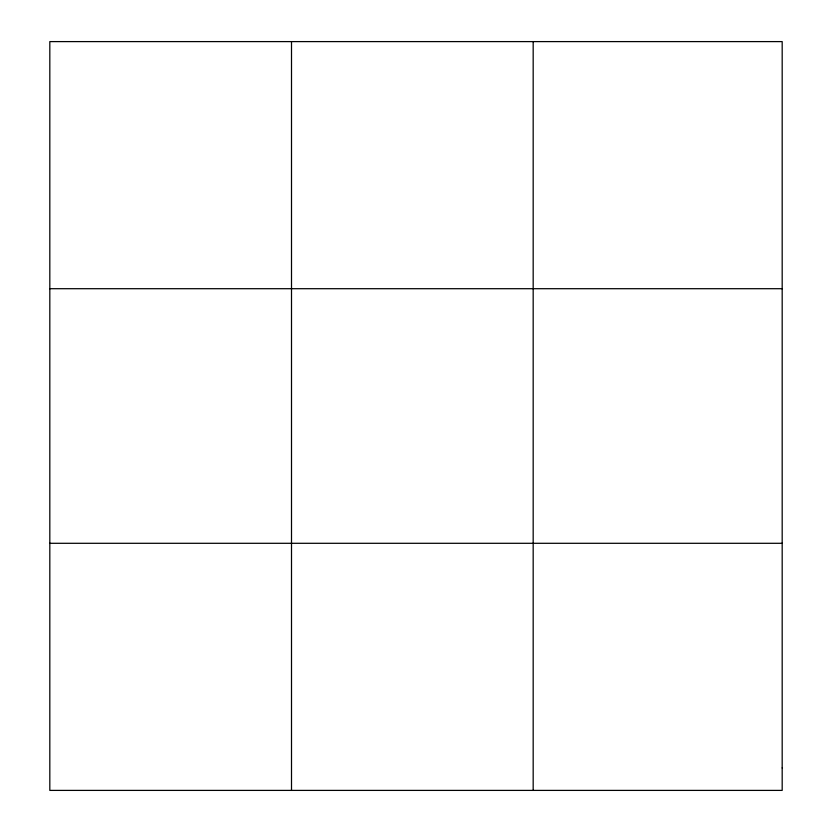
<?xml version="1.0" encoding="UTF-8"?>
<svg xmlns="http://www.w3.org/2000/svg" width="832" height="832" viewBox="0 0 832 832"><rect width="100%" height="100%" fill="white"/><g stroke="black" fill="none" stroke-linecap="round" stroke-linejoin="round"><path stroke-width="1.25" d="M291.502 790.4L291.502 41.6M533.177 790.4L533.177 41.6M49.816 288.704L782.184 288.704M49.816 543.296L782.184 543.296M782.184 767.936L782.184 790.4L49.816 790.4L49.816 41.6L782.184 41.6L782.184 767.936"/></g></svg>
